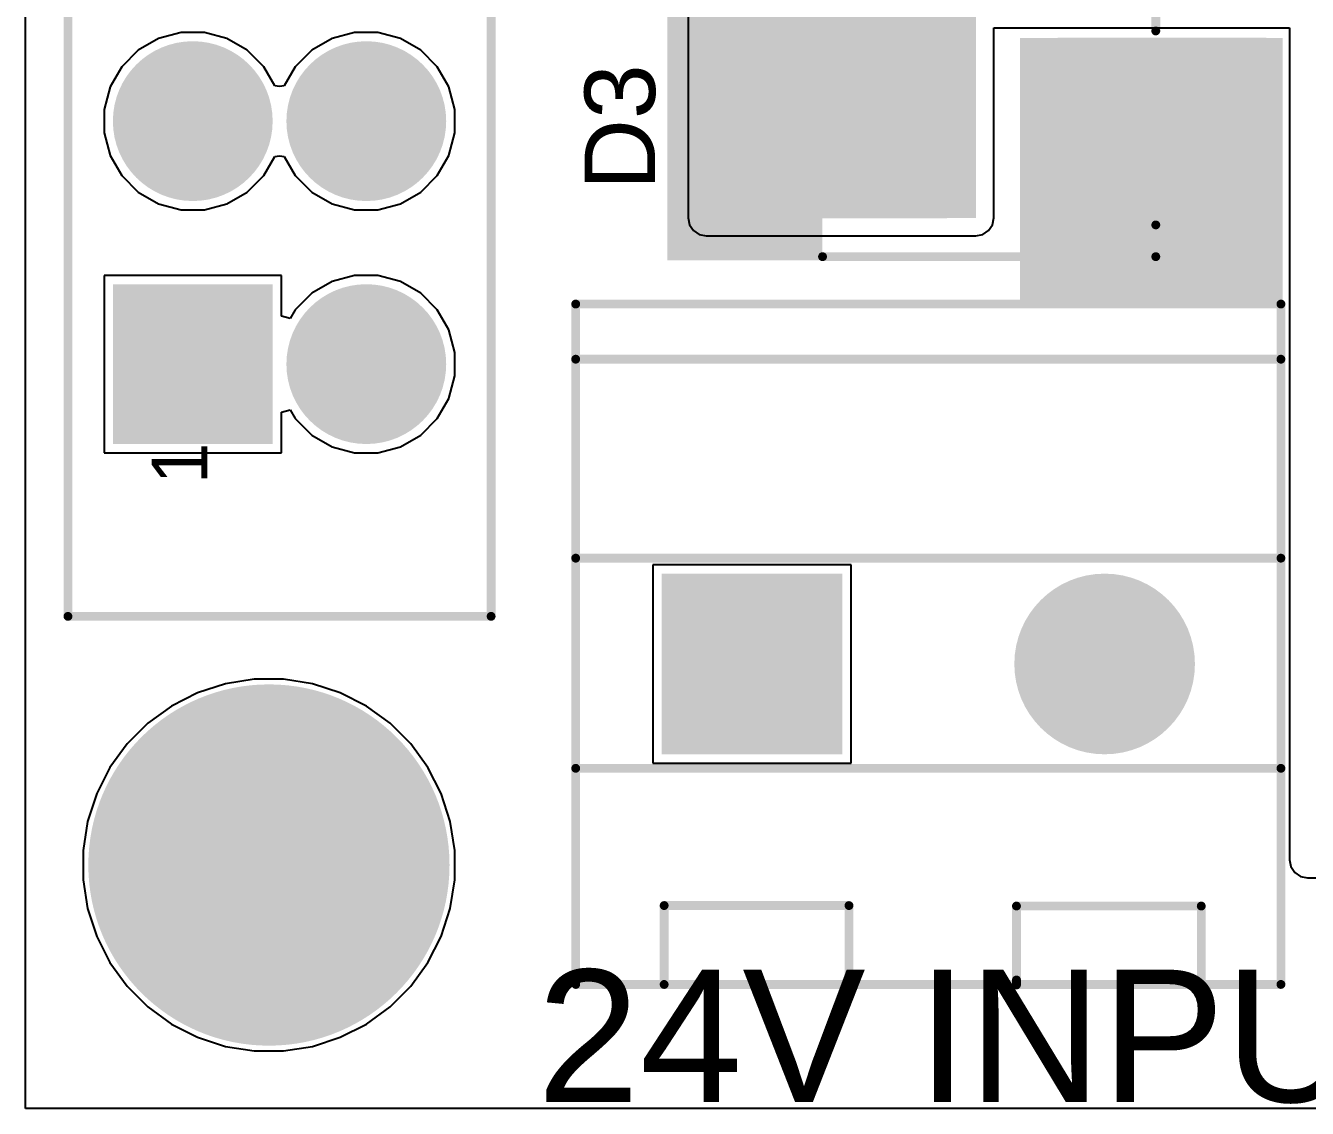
# Model space of a CAD drawing. Header units: millimetres. Extents: x 0 to 5381, y 0 to 5431.
# Drawn here: x 0 to 18.47, y 0 to 15.6 of the extents above; entities that cross this region are included whole.
import ezdxf

# ---------------------------------------------------------------- set-up
doc = ezdxf.new("R2010")
doc.units = ezdxf.units.MM
for name, color, linetype in [('BottomLayer', 5, 'Continuous'), ('BottomSolder', 6, 'Continuous'), ('MultiLayer', 9, 'Continuous'), ('PadHoleLayer', 156, 'Continuous'), ('TopLayer', 1, 'Continuous'), ('TopOverlay', 2, 'Continuous'), ('TopPaste', 8, 'Continuous'), ('TopSolder', 216, 'Continuous'), ('ViaHoleLayer', 16, 'Continuous')]:
    doc.layers.add(name, color=color, linetype=linetype)
doc.styles.add('Arial', font='', dxfattribs={"height": 0.2})
doc.styles.get('Arial').set_extended_font_data('Arial')

# ---------------------------------------------------------------- blocks, each defined once
blk = doc.blocks.new('178_6165_0002_1')
at = {"layer": 'BottomLayer'}
blk.add_hatch(color=5, dxfattribs=at).paths.add_polyline_path([(-7.5, 2.35), (-5.3, 2.35), (-5.3, 0.15), (-7.5, 0.15)])
h = blk.add_hatch(color=5, dxfattribs=at)
edge = h.paths.add_edge_path()
edge.add_arc((-2.9, 1.25), 1.1, 0, 360)
h = blk.add_hatch(color=5, dxfattribs=at)
edge = h.paths.add_edge_path()
edge.add_arc((2.9, 1.25), 1.1, 0, 360)
h = blk.add_hatch(color=5, dxfattribs=at)
edge = h.paths.add_edge_path()
edge.add_arc((6.4, 1.25), 1.1, 0, 360)
h = blk.add_hatch(color=5, dxfattribs=at)
edge = h.paths.add_edge_path()
edge.add_arc((-6.4, -1.25), 1.1, 0, 360)
h = blk.add_hatch(color=5, dxfattribs=at)
edge = h.paths.add_edge_path()
edge.add_arc((-2.9, -1.25), 1.1, 0, 360)
h = blk.add_hatch(color=5, dxfattribs=at)
edge = h.paths.add_edge_path()
edge.add_arc((2.9, -1.25), 1.1, 0, 360)
h = blk.add_hatch(color=5, dxfattribs=at)
edge = h.paths.add_edge_path()
edge.add_arc((6.4, -1.25), 1.1, 0, 360)
at = {"layer": 'BottomSolder'}
blk.add_hatch(color=6, dxfattribs=at).paths.add_polyline_path([(-7.551, 2.401), (-5.249, 2.401), (-5.249, 0.099), (-7.551, 0.099)])
h = blk.add_hatch(color=6, dxfattribs=at)
edge = h.paths.add_edge_path()
edge.add_arc((-2.9, 1.25), 1.151, 0, 360)
h = blk.add_hatch(color=6, dxfattribs=at)
edge = h.paths.add_edge_path()
edge.add_arc((2.9, 1.25), 1.151, 0, 360)
h = blk.add_hatch(color=6, dxfattribs=at)
edge = h.paths.add_edge_path()
edge.add_arc((6.4, 1.25), 1.151, 0, 360)
h = blk.add_hatch(color=6, dxfattribs=at)
edge = h.paths.add_edge_path()
edge.add_arc((0, 0), 0.102, 0, 360)
h = blk.add_hatch(color=6, dxfattribs=at)
edge = h.paths.add_edge_path()
edge.add_arc((-6.4, -1.25), 1.151, 0, 360)
h = blk.add_hatch(color=6, dxfattribs=at)
edge = h.paths.add_edge_path()
edge.add_arc((-2.9, -1.25), 1.151, 0, 360)
h = blk.add_hatch(color=6, dxfattribs=at)
edge = h.paths.add_edge_path()
edge.add_arc((2.9, -1.25), 1.151, 0, 360)
h = blk.add_hatch(color=6, dxfattribs=at)
edge = h.paths.add_edge_path()
edge.add_arc((6.4, -1.25), 1.151, 0, 360)
at = {"layer": 'MultiLayer'}
blk.add_hatch(color=9, dxfattribs=at).paths.add_polyline_path([(-7.5, 2.35), (-5.3, 2.35), (-5.3, 0.15), (-7.5, 0.15)])
h = blk.add_hatch(color=9, dxfattribs=at)
edge = h.paths.add_edge_path()
edge.add_arc((-2.9, 1.25), 1.1, 0, 360)
h = blk.add_hatch(color=9, dxfattribs=at)
edge = h.paths.add_edge_path()
edge.add_arc((2.9, 1.25), 1.1, 0, 360)
h = blk.add_hatch(color=9, dxfattribs=at)
edge = h.paths.add_edge_path()
edge.add_arc((6.4, 1.25), 1.1, 0, 360)
h = blk.add_hatch(color=9, dxfattribs=at)
edge = h.paths.add_edge_path()
edge.add_arc((-6.4, -1.25), 1.1, 0, 360)
h = blk.add_hatch(color=9, dxfattribs=at)
edge = h.paths.add_edge_path()
edge.add_arc((-2.9, -1.25), 1.1, 0, 360)
h = blk.add_hatch(color=9, dxfattribs=at)
edge = h.paths.add_edge_path()
edge.add_arc((2.9, -1.25), 1.1, 0, 360)
h = blk.add_hatch(color=9, dxfattribs=at)
edge = h.paths.add_edge_path()
edge.add_arc((6.4, -1.25), 1.1, 0, 360)
at = {"layer": 'PadHoleLayer'}
h = blk.add_hatch(color=156, dxfattribs=at)
edge = h.paths.add_edge_path()
edge.add_arc((-6.4, 1.25), 0.75, 0, 360)
h = blk.add_hatch(color=156, dxfattribs=at)
edge = h.paths.add_edge_path()
edge.add_arc((-2.9, 1.25), 0.75, 0, 360)
h = blk.add_hatch(color=156, dxfattribs=at)
edge = h.paths.add_edge_path()
edge.add_arc((2.9, 1.25), 0.75, 0, 360)
h = blk.add_hatch(color=156, dxfattribs=at)
edge = h.paths.add_edge_path()
edge.add_arc((6.4, 1.25), 0.75, 0, 360)
h = blk.add_hatch(color=156, dxfattribs=at)
edge = h.paths.add_edge_path()
edge.add_arc((0, 0), 1.25, 0, 360)
h = blk.add_hatch(color=156, dxfattribs=at)
edge = h.paths.add_edge_path()
edge.add_arc((-6.4, -1.25), 0.75, 0, 360)
h = blk.add_hatch(color=156, dxfattribs=at)
edge = h.paths.add_edge_path()
edge.add_arc((-2.9, -1.25), 0.75, 0, 360)
h = blk.add_hatch(color=156, dxfattribs=at)
edge = h.paths.add_edge_path()
edge.add_arc((2.9, -1.25), 0.75, 0, 360)
h = blk.add_hatch(color=156, dxfattribs=at)
edge = h.paths.add_edge_path()
edge.add_arc((6.4, -1.25), 0.75, 0, 360)
at = {"layer": 'TopLayer'}
blk.add_hatch(color=1, dxfattribs=at).paths.add_polyline_path([(-7.5, 2.35), (-5.3, 2.35), (-5.3, 0.15), (-7.5, 0.15)])
h = blk.add_hatch(color=1, dxfattribs=at)
edge = h.paths.add_edge_path()
edge.add_arc((-2.9, 1.25), 1.1, 0, 360)
h = blk.add_hatch(color=1, dxfattribs=at)
edge = h.paths.add_edge_path()
edge.add_arc((2.9, 1.25), 1.1, 0, 360)
h = blk.add_hatch(color=1, dxfattribs=at)
edge = h.paths.add_edge_path()
edge.add_arc((6.4, 1.25), 1.1, 0, 360)
h = blk.add_hatch(color=1, dxfattribs=at)
edge = h.paths.add_edge_path()
edge.add_arc((-6.4, -1.25), 1.1, 0, 360)
h = blk.add_hatch(color=1, dxfattribs=at)
edge = h.paths.add_edge_path()
edge.add_arc((-2.9, -1.25), 1.1, 0, 360)
h = blk.add_hatch(color=1, dxfattribs=at)
edge = h.paths.add_edge_path()
edge.add_arc((2.9, -1.25), 1.1, 0, 360)
h = blk.add_hatch(color=1, dxfattribs=at)
edge = h.paths.add_edge_path()
edge.add_arc((6.4, -1.25), 1.1, 0, 360)
at = {"layer": 'TopSolder'}
blk.add_hatch(color=216, dxfattribs=at).paths.add_polyline_path([(-7.551, 2.401), (-5.249, 2.401), (-5.249, 0.099), (-7.551, 0.099)])
h = blk.add_hatch(color=216, dxfattribs=at)
edge = h.paths.add_edge_path()
edge.add_arc((-2.9, 1.25), 1.151, 0, 360)
h = blk.add_hatch(color=216, dxfattribs=at)
edge = h.paths.add_edge_path()
edge.add_arc((2.9, 1.25), 1.151, 0, 360)
h = blk.add_hatch(color=216, dxfattribs=at)
edge = h.paths.add_edge_path()
edge.add_arc((6.4, 1.25), 1.151, 0, 360)
h = blk.add_hatch(color=216, dxfattribs=at)
edge = h.paths.add_edge_path()
edge.add_arc((0, 0), 0.102, 0, 360)
h = blk.add_hatch(color=216, dxfattribs=at)
edge = h.paths.add_edge_path()
edge.add_arc((-6.4, -1.25), 1.151, 0, 360)
h = blk.add_hatch(color=216, dxfattribs=at)
edge = h.paths.add_edge_path()
edge.add_arc((-2.9, -1.25), 1.151, 0, 360)
h = blk.add_hatch(color=216, dxfattribs=at)
edge = h.paths.add_edge_path()
edge.add_arc((2.9, -1.25), 1.151, 0, 360)
h = blk.add_hatch(color=216, dxfattribs=at)
edge = h.paths.add_edge_path()
edge.add_arc((6.4, -1.25), 1.151, 0, 360)
at = {"layer": 'TopOverlay', "const_width": 0.127}
for points in [[(-10.033, 3.048), (10.033, 3.048)], [(-10.033, 3.048), (-10.033, -3.048)], [(10.033, 3.048), (10.033, -3.048)], [(-10.033, -3.048), (10.033, -3.048)]]:
    blk.add_lwpolyline(points, dxfattribs=at)
at = {"layer": 'TopOverlay', "const_width": 0.0635}
for points in [[(-10.065, 3.048, 1), (-10.001, 3.048, 1)], [(-10.065, 3.048, 1), (-10.001, 3.048, 1)], [(10.001, 3.048, 1), (10.065, 3.048, 1)], [(10.001, 3.048, 1), (10.065, 3.048, 1)], [(-10.065, -3.048, 1), (-10.001, -3.048, 1)], [(-10.065, -3.048, 1), (-10.001, -3.048, 1)], [(10.001, -3.048, 1), (10.065, -3.048, 1)], [(10.001, -3.048, 1), (10.065, -3.048, 1)]]:
    blk.add_lwpolyline(points, format="xyb", close=True, dxfattribs=at)
at = {"layer": 'TopOverlay'}
blk.add_text('1', height=0.8, dxfattribs=at).set_placement((-8.128, 1.041))
blk = doc.blocks.new('1715721_46')
at = {"layer": 'BottomLayer'}
blk.add_hatch(color=5, dxfattribs=at).paths.add_polyline_path([(-3.79, 1.25), (-1.29, 1.25), (-1.29, -1.25), (-3.79, -1.25)])
h = blk.add_hatch(color=5, dxfattribs=at)
edge = h.paths.add_edge_path()
edge.add_arc((2.54, 0), 1.25, 0, 360)
at = {"layer": 'BottomSolder'}
blk.add_hatch(color=6, dxfattribs=at).paths.add_polyline_path([(-3.841, 1.301), (-1.239, 1.301), (-1.239, -1.301), (-3.841, -1.301)])
h = blk.add_hatch(color=6, dxfattribs=at)
edge = h.paths.add_edge_path()
edge.add_arc((2.54, 0), 1.301, 0, 360)
at = {"layer": 'MultiLayer'}
blk.add_hatch(color=9, dxfattribs=at).paths.add_polyline_path([(-3.79, 1.25), (-1.29, 1.25), (-1.29, -1.25), (-3.79, -1.25)])
h = blk.add_hatch(color=9, dxfattribs=at)
edge = h.paths.add_edge_path()
edge.add_arc((2.54, 0), 1.25, 0, 360)
at = {"layer": 'PadHoleLayer'}
h = blk.add_hatch(color=156, dxfattribs=at)
edge = h.paths.add_edge_path()
edge.add_arc((-2.54, 0), 0.7, 0, 360)
h = blk.add_hatch(color=156, dxfattribs=at)
edge = h.paths.add_edge_path()
edge.add_arc((2.54, 0), 0.7, 0, 360)
at = {"layer": 'TopLayer'}
blk.add_hatch(color=1, dxfattribs=at).paths.add_polyline_path([(-3.79, 1.25), (-1.29, 1.25), (-1.29, -1.25), (-3.79, -1.25)])
h = blk.add_hatch(color=1, dxfattribs=at)
edge = h.paths.add_edge_path()
edge.add_arc((2.54, 0), 1.25, 0, 360)
at = {"layer": 'TopSolder'}
blk.add_hatch(color=216, dxfattribs=at).paths.add_polyline_path([(-3.841, 1.301), (-1.239, 1.301), (-1.239, -1.301), (-3.841, -1.301)])
h = blk.add_hatch(color=216, dxfattribs=at)
edge = h.paths.add_edge_path()
edge.add_arc((2.54, 0), 1.301, 0, 360)
at = {"layer": 'TopOverlay', "const_width": 0.127}
for points in [[(-5.08, 5.184), (5.08, 5.184)], [(-5.08, -4.616), (-5.08, 5.184)], [(5.08, -4.616), (5.08, 5.184)], [(-5.08, 4.39), (5.08, 4.39)], [(-5.08, 1.524), (5.08, 1.524)], [(-5.08, -1.503), (5.08, -1.503)], [(-3.806, -4.616), (-3.806, -3.48)], [(-3.806, -3.48), (-1.143, -3.48)], [(-1.143, -4.616), (-1.143, -3.48)], [(1.27, -4.552), (1.27, -3.487)], [(1.27, -3.487), (3.932, -3.487)], [(3.932, -4.623), (3.932, -3.487)], [(-5.08, -4.616), (5.08, -4.616)], [(1.27, -4.623), (1.27, -4.552)]]:
    blk.add_lwpolyline(points, dxfattribs=at)
at = {"layer": 'TopOverlay', "const_width": 0.0635}
for points in [[(-5.112, 5.184, 1), (-5.048, 5.184, 1)], [(-5.112, 5.184, 1), (-5.048, 5.184, 1)], [(5.048, 5.184, 1), (5.112, 5.184, 1)], [(5.048, 5.184, 1), (5.112, 5.184, 1)], [(-5.112, 4.39, 1), (-5.048, 4.39, 1)], [(5.048, 4.39, 1), (5.112, 4.39, 1)], [(-5.112, 1.524, 1), (-5.048, 1.524, 1)], [(5.048, 1.524, 1), (5.112, 1.524, 1)], [(-5.112, -1.503, 1), (-5.048, -1.503, 1)], [(5.048, -1.503, 1), (5.112, -1.503, 1)], [(-3.838, -3.48, 1), (-3.774, -3.48, 1)], [(-3.838, -3.48, 1), (-3.774, -3.48, 1)], [(-1.175, -3.48, 1), (-1.111, -3.48, 1)], [(-1.175, -3.48, 1), (-1.111, -3.48, 1)], [(1.238, -3.487, 1), (1.302, -3.487, 1)], [(1.238, -3.487, 1), (1.302, -3.487, 1)], [(3.9, -3.487, 1), (3.964, -3.487, 1)], [(3.9, -3.487, 1), (3.964, -3.487, 1)], [(-5.112, -4.616, 1), (-5.048, -4.616, 1)], [(-5.112, -4.616, 1), (-5.048, -4.616, 1)], [(-3.838, -4.616, 1), (-3.774, -4.616, 1)], [(-1.175, -4.616, 1), (-1.111, -4.616, 1)], [(1.238, -4.552, 1), (1.302, -4.552, 1)], [(1.238, -4.552, 1), (1.302, -4.552, 1)], [(1.238, -4.623, 1), (1.302, -4.623, 1)], [(3.9, -4.623, 1), (3.964, -4.623, 1)], [(5.048, -4.616, 1), (5.112, -4.616, 1)], [(5.048, -4.616, 1), (5.112, -4.616, 1)]]:
    blk.add_lwpolyline(points, format="xyb", close=True, dxfattribs=at)
blk = doc.blocks.new('SMB__49')
at = {"layer": 'TopLayer'}
for points in [[(-3.7, -1.2), (-3.7, 1.2), (-0.9, 1.2), (-0.9, -1.2)], [(0.9, -1.2), (0.9, 1.2), (3.7, 1.2), (3.7, -1.2)]]:
    blk.add_hatch(color=1, dxfattribs=at).paths.add_polyline_path(points)
at = {"layer": 'TopOverlay'}
for points in [[(2.592, 1.245), (4.827, 1.245), (4.827, 1.905), (2.592, 1.905)], [(3.735, -1.651), (4.827, -1.651), (4.827, 1.346), (3.735, 1.346)], [(2.592, -1.905), (4.827, -1.905), (4.827, -1.245), (2.592, -1.245)]]:
    blk.add_hatch(color=2, dxfattribs=at).paths.add_polyline_path(points)
at = {"layer": 'TopPaste'}
for points in [[(-3.7, -1.2), (-3.7, 1.2), (-0.9, 1.2), (-0.9, -1.2)], [(0.9, -1.2), (0.9, 1.2), (3.7, 1.2), (3.7, -1.2)]]:
    blk.add_hatch(color=8, dxfattribs=at).paths.add_polyline_path(points)
at = {"layer": 'TopSolder'}
for points in [[(-3.802, -1.302), (-3.802, 1.302), (-0.798, 1.302), (-0.798, -1.302)], [(0.798, -1.302), (0.798, 1.302), (3.802, 1.302), (3.802, -1.302)]]:
    blk.add_hatch(color=216, dxfattribs=at).paths.add_polyline_path(points)
at = {"layer": 'TopOverlay', "const_width": 0.127}
for points in [[(-2.21, 1.854), (-2.21, 1.397)], [(2.591, 1.854), (-2.21, 1.854)], [(-2.21, -1.397), (-2.21, -1.854)], [(2.591, -1.854), (-2.21, -1.854)]]:
    blk.add_lwpolyline(points, dxfattribs=at)
at = {"layer": 'TopOverlay', "const_width": 0.0635}
for points in [[(-2.242, 1.854, 1), (-2.178, 1.854, 1)], [(-2.242, 1.854, 1), (-2.178, 1.854, 1)], [(2.559, 1.854, 1), (2.623, 1.854, 1)], [(-2.242, 1.397, 1), (-2.178, 1.397, 1)], [(-2.242, -1.397, 1), (-2.178, -1.397, 1)], [(-2.242, -1.854, 1), (-2.178, -1.854, 1)], [(-2.242, -1.854, 1), (-2.178, -1.854, 1)], [(2.559, -1.854, 1), (2.623, -1.854, 1)]]:
    blk.add_lwpolyline(points, format="xyb", close=True, dxfattribs=at)

msp = doc.modelspace()

# ---------------------------------------------------------------- hatches: boundary and pattern name
at = {"layer": 'BottomLayer'}
h = msp.add_hatch(color=5, dxfattribs=at)
edge = h.paths.add_edge_path()
edge.add_arc((15.281, 12.141), 0.3, 0, 360)
h = msp.add_hatch(color=5, dxfattribs=at)
edge = h.paths.add_edge_path()
edge.add_arc((16.378, 12.141), 0.3, 0, 360)
h = msp.add_hatch(color=5, dxfattribs=at)
edge = h.paths.add_edge_path()
edge.add_arc((17.501, 12.141), 0.3, 0, 360)
h = msp.add_hatch(color=5, dxfattribs=at)
edge = h.paths.add_edge_path()
edge.add_arc((3.505, 3.505), 2.5, 0, 360)
at = {"layer": 'BottomSolder'}
h = msp.add_hatch(color=6, dxfattribs=at)
edge = h.paths.add_edge_path()
edge.add_arc((15.281, 12.141), 0.15, 0, 360)
h = msp.add_hatch(color=6, dxfattribs=at)
edge = h.paths.add_edge_path()
edge.add_arc((16.378, 12.141), 0.15, 0, 360)
h = msp.add_hatch(color=6, dxfattribs=at)
edge = h.paths.add_edge_path()
edge.add_arc((17.501, 12.141), 0.15, 0, 360)
h = msp.add_hatch(color=6, dxfattribs=at)
edge = h.paths.add_edge_path()
edge.add_arc((3.505, 3.505), 2.602, 0, 360)
at = {"layer": 'MultiLayer'}
h = msp.add_hatch(color=9, dxfattribs=at)
edge = h.paths.add_edge_path()
edge.add_arc((3.505, 3.505), 2.5, 0, 360)
at = {"layer": 'PadHoleLayer'}
h = msp.add_hatch(color=156, dxfattribs=at)
edge = h.paths.add_edge_path()
edge.add_arc((3.505, 3.505), 1.75, 0, 360)
at = {"layer": 'TopLayer'}
for points in [[(13.691, 21.133), (9.804, 21.133), (9.804, 12.827), (13.691, 12.827)], [(14.326, 11.582), (18.11, 11.582), (18.11, 15.418), (14.326, 15.418)]]:
    msp.add_hatch(color=1, dxfattribs=at).paths.add_polyline_path(points)
h = msp.add_hatch(color=1, dxfattribs=at)
edge = h.paths.add_edge_path()
edge.add_arc((15.281, 12.141), 0.3, 0, 360)
h = msp.add_hatch(color=1, dxfattribs=at)
edge = h.paths.add_edge_path()
edge.add_arc((16.378, 12.141), 0.3, 0, 360)
h = msp.add_hatch(color=1, dxfattribs=at)
edge = h.paths.add_edge_path()
edge.add_arc((17.501, 12.141), 0.3, 0, 360)
h = msp.add_hatch(color=1, dxfattribs=at)
edge = h.paths.add_edge_path()
edge.add_arc((3.505, 3.505), 2.5, 0, 360)
at = {"layer": 'TopSolder'}
h = msp.add_hatch(color=216, dxfattribs=at)
edge = h.paths.add_edge_path()
edge.add_arc((15.281, 12.141), 0.15, 0, 360)
h = msp.add_hatch(color=216, dxfattribs=at)
edge = h.paths.add_edge_path()
edge.add_arc((16.378, 12.141), 0.15, 0, 360)
h = msp.add_hatch(color=216, dxfattribs=at)
edge = h.paths.add_edge_path()
edge.add_arc((17.501, 12.141), 0.15, 0, 360)
h = msp.add_hatch(color=216, dxfattribs=at)
edge = h.paths.add_edge_path()
edge.add_arc((3.505, 3.505), 2.602, 0, 360)
at = {"layer": 'ViaHoleLayer'}
h = msp.add_hatch(color=16, dxfattribs=at)
edge = h.paths.add_edge_path()
edge.add_arc((15.281, 12.141), 0.15, 0, 360)
h = msp.add_hatch(color=16, dxfattribs=at)
edge = h.paths.add_edge_path()
edge.add_arc((16.378, 12.141), 0.15, 0, 360)
h = msp.add_hatch(color=16, dxfattribs=at)
edge = h.paths.add_edge_path()
edge.add_arc((17.501, 12.141), 0.15, 0, 360)

# ---------------------------------------------------------------- linework, layer by layer
at = {"layer": 'BottomLayer'}
for p, q in [((0, 0), (0, 77.394)), ((1.914, 15.41), (1.623, 15.242)), ((2.239, 15.497), (1.914, 15.41)), ((2.576, 15.497), (2.239, 15.497)), ((2.901, 15.41), (2.576, 15.497)), ((3.192, 15.242), (2.901, 15.41)), ((4.414, 15.41), (4.123, 15.242)), ((4.739, 15.497), (4.414, 15.41)), ((5.076, 15.497), (4.739, 15.497)), ((5.401, 15.41), (5.076, 15.497)), ((5.692, 15.242), (5.401, 15.41)), ((1.623, 15.242), (1.385, 15.004)), ((3.43, 15.004), (3.192, 15.242)), ((4.123, 15.242), (3.885, 15.004)), ((5.93, 15.004), (5.692, 15.242)), ((1.385, 15.004), (1.217, 14.713)), ((3.59, 14.728), (3.43, 15.004)), ((3.885, 15.004), (3.726, 14.728)), ((6.098, 14.713), (5.93, 15.004)), ((1.217, 14.713), (1.13, 14.388)), ((3.658, 14.719), (3.59, 14.728)), ((3.726, 14.728), (3.658, 14.719)), ((6.185, 14.388), (6.098, 14.713)), ((1.13, 14.388), (1.13, 14.051)), ((6.185, 14.051), (6.185, 14.388)), ((1.13, 14.051), (1.217, 13.726)), ((6.098, 13.726), (6.185, 14.051)), ((1.217, 13.726), (1.385, 13.435)), ((3.43, 13.435), (3.59, 13.711)), ((3.59, 13.711), (3.658, 13.72)), ((3.658, 13.72), (3.726, 13.711)), ((3.726, 13.711), (3.885, 13.435)), ((5.93, 13.435), (6.098, 13.726)), ((1.385, 13.435), (1.623, 13.197)), ((3.192, 13.197), (3.43, 13.435)), ((3.885, 13.435), (4.123, 13.197)), ((5.692, 13.197), (5.93, 13.435)), ((1.623, 13.197), (1.914, 13.029)), ((2.901, 13.029), (3.192, 13.197)), ((4.123, 13.197), (4.414, 13.029)), ((5.401, 13.029), (5.692, 13.197)), ((1.914, 13.029), (2.239, 12.942)), ((2.239, 12.942), (2.576, 12.942)), ((2.576, 12.942), (2.901, 13.029)), ((4.414, 13.029), (4.739, 12.942)), ((4.739, 12.942), (5.076, 12.942)), ((5.076, 12.942), (5.401, 13.029)), ((3.685, 11.997), (1.13, 11.997)), ((1.13, 11.997), (1.13, 9.442)), ((3.685, 11.412), (3.685, 11.997)), ((4.414, 11.91), (4.123, 11.742)), ((4.739, 11.997), (4.414, 11.91)), ((5.076, 11.997), (4.739, 11.997)), ((5.401, 11.91), (5.076, 11.997)), ((5.692, 11.742), (5.401, 11.91)), ((4.123, 11.742), (3.885, 11.504)), ((5.93, 11.504), (5.692, 11.742)), ((3.885, 11.504), (3.812, 11.378)), ((6.098, 11.213), (5.93, 11.504)), ((3.812, 11.378), (3.685, 11.412)), ((6.185, 10.888), (6.098, 11.213)), ((6.185, 10.551), (6.185, 10.888)), ((6.098, 10.226), (6.185, 10.551)), ((5.93, 9.935), (6.098, 10.226)), ((3.685, 10.027), (3.812, 10.061)), ((3.685, 9.442), (3.685, 10.027)), ((3.812, 10.061), (3.885, 9.935)), ((3.885, 9.935), (4.123, 9.697)), ((5.692, 9.697), (5.93, 9.935)), ((4.123, 9.697), (4.414, 9.529)), ((5.401, 9.529), (5.692, 9.697)), ((1.13, 9.442), (3.685, 9.442)), ((4.414, 9.529), (4.739, 9.442)), ((4.739, 9.442), (5.076, 9.442)), ((5.076, 9.442), (5.401, 9.529)), ((11.893, 7.829), (9.037, 7.829)), ((9.037, 7.829), (9.037, 4.973)), ((11.893, 4.973), (11.893, 7.829)), ((2.878, 6.117), (2.477, 5.987)), ((3.294, 6.183), (2.878, 6.117)), ((3.716, 6.183), (3.294, 6.183)), ((4.132, 6.117), (3.716, 6.183)), ((4.533, 5.987), (4.132, 6.117)), ((2.477, 5.987), (2.102, 5.795)), ((4.909, 5.795), (4.533, 5.987)), ((2.102, 5.795), (1.761, 5.548)), ((5.25, 5.548), (4.909, 5.795)), ((1.761, 5.548), (1.463, 5.25)), ((5.548, 5.25), (5.25, 5.548)), ((1.463, 5.25), (1.215, 4.909)), ((5.795, 4.909), (5.548, 5.25)), ((1.215, 4.909), (1.024, 4.533)), ((5.987, 4.533), (5.795, 4.909)), ((9.037, 4.973), (11.893, 4.973)), ((1.024, 4.533), (0.893, 4.132)), ((6.117, 4.132), (5.987, 4.533)), ((0.893, 4.132), (0.827, 3.716)), ((6.183, 3.716), (6.117, 4.132)), ((0.827, 3.716), (0.827, 3.294)), ((6.183, 3.294), (6.183, 3.716)), ((0.827, 3.294), (0.893, 2.878)), ((6.117, 2.878), (6.183, 3.294)), ((0.893, 2.878), (1.024, 2.477)), ((5.987, 2.477), (6.117, 2.878)), ((1.024, 2.477), (1.215, 2.102)), ((5.795, 2.102), (5.987, 2.477)), ((1.215, 2.102), (1.463, 1.761)), ((5.548, 1.761), (5.795, 2.102)), ((1.463, 1.761), (1.761, 1.463)), ((5.25, 1.463), (5.548, 1.761)), ((1.761, 1.463), (2.102, 1.215)), ((4.909, 1.215), (5.25, 1.463)), ((2.102, 1.215), (2.477, 1.024)), ((4.533, 1.024), (4.909, 1.215)), ((2.477, 1.024), (2.878, 0.893)), ((4.132, 0.893), (4.533, 1.024)), ((2.878, 0.893), (3.294, 0.827)), ((3.294, 0.827), (3.716, 0.827)), ((3.716, 0.827), (4.132, 0.893)), ((86.081, 0), (0, 0))]:
    msp.add_line(p, q, dxfattribs=at)
at = {"layer": 'TopLayer'}
for p, q in [((0, 0), (0, 77.394)), ((9.545, 15.824), (9.545, 12.827)), ((13.95, 12.827), (13.95, 15.565)), ((13.95, 15.565), (18.207, 15.565)), ((18.207, 15.565), (18.207, 3.581)), ((1.914, 15.41), (1.623, 15.242)), ((2.239, 15.497), (1.914, 15.41)), ((2.576, 15.497), (2.239, 15.497)), ((2.901, 15.41), (2.576, 15.497)), ((3.192, 15.242), (2.901, 15.41)), ((4.414, 15.41), (4.123, 15.242)), ((4.739, 15.497), (4.414, 15.41)), ((5.076, 15.497), (4.739, 15.497)), ((5.401, 15.41), (5.076, 15.497)), ((5.692, 15.242), (5.401, 15.41)), ((1.623, 15.242), (1.385, 15.004)), ((3.43, 15.004), (3.192, 15.242)), ((4.123, 15.242), (3.885, 15.004)), ((5.93, 15.004), (5.692, 15.242)), ((1.385, 15.004), (1.217, 14.713)), ((3.59, 14.728), (3.43, 15.004)), ((3.885, 15.004), (3.726, 14.728)), ((6.098, 14.713), (5.93, 15.004)), ((1.217, 14.713), (1.13, 14.388)), ((3.658, 14.719), (3.59, 14.728)), ((3.726, 14.728), (3.658, 14.719)), ((6.185, 14.388), (6.098, 14.713)), ((1.13, 14.388), (1.13, 14.051)), ((6.185, 14.051), (6.185, 14.388)), ((1.13, 14.051), (1.217, 13.726)), ((6.098, 13.726), (6.185, 14.051)), ((1.217, 13.726), (1.385, 13.435)), ((3.43, 13.435), (3.59, 13.711)), ((3.59, 13.711), (3.658, 13.72)), ((3.658, 13.72), (3.726, 13.711)), ((3.726, 13.711), (3.885, 13.435)), ((5.93, 13.435), (6.098, 13.726)), ((1.385, 13.435), (1.623, 13.197)), ((3.192, 13.197), (3.43, 13.435)), ((3.885, 13.435), (4.123, 13.197)), ((5.692, 13.197), (5.93, 13.435)), ((1.623, 13.197), (1.914, 13.029)), ((2.901, 13.029), (3.192, 13.197)), ((4.123, 13.197), (4.414, 13.029)), ((5.401, 13.029), (5.692, 13.197)), ((1.914, 13.029), (2.239, 12.942)), ((2.239, 12.942), (2.576, 12.942)), ((2.576, 12.942), (2.901, 13.029)), ((4.414, 13.029), (4.739, 12.942)), ((4.739, 12.942), (5.076, 12.942)), ((5.076, 12.942), (5.401, 13.029)), ((9.545, 12.827), (9.565, 12.728)), ((13.93, 12.728), (13.95, 12.827)), ((9.565, 12.728), (9.621, 12.644)), ((9.621, 12.644), (9.705, 12.588)), ((9.705, 12.588), (9.804, 12.568)), ((9.804, 12.568), (13.691, 12.568)), ((13.691, 12.568), (13.79, 12.588)), ((13.79, 12.588), (13.874, 12.644)), ((13.874, 12.644), (13.93, 12.728)), ((3.685, 11.997), (1.13, 11.997)), ((1.13, 11.997), (1.13, 9.442)), ((3.685, 11.412), (3.685, 11.997)), ((4.414, 11.91), (4.123, 11.742)), ((4.739, 11.997), (4.414, 11.91)), ((5.076, 11.997), (4.739, 11.997)), ((5.401, 11.91), (5.076, 11.997)), ((5.692, 11.742), (5.401, 11.91)), ((4.123, 11.742), (3.885, 11.504)), ((5.93, 11.504), (5.692, 11.742)), ((3.885, 11.504), (3.812, 11.378)), ((6.098, 11.213), (5.93, 11.504)), ((3.812, 11.378), (3.685, 11.412)), ((6.185, 10.888), (6.098, 11.213)), ((6.185, 10.551), (6.185, 10.888)), ((6.098, 10.226), (6.185, 10.551)), ((5.93, 9.935), (6.098, 10.226)), ((3.685, 10.027), (3.812, 10.061)), ((3.685, 9.442), (3.685, 10.027)), ((3.812, 10.061), (3.885, 9.935)), ((3.885, 9.935), (4.123, 9.697)), ((5.692, 9.697), (5.93, 9.935)), ((4.123, 9.697), (4.414, 9.529)), ((5.401, 9.529), (5.692, 9.697)), ((1.13, 9.442), (3.685, 9.442)), ((4.414, 9.529), (4.739, 9.442)), ((4.739, 9.442), (5.076, 9.442)), ((5.076, 9.442), (5.401, 9.529)), ((11.893, 7.829), (9.037, 7.829)), ((9.037, 7.829), (9.037, 4.973)), ((11.893, 4.973), (11.893, 7.829)), ((2.878, 6.117), (2.477, 5.987)), ((3.294, 6.183), (2.878, 6.117)), ((3.716, 6.183), (3.294, 6.183)), ((4.132, 6.117), (3.716, 6.183)), ((4.533, 5.987), (4.132, 6.117)), ((2.477, 5.987), (2.102, 5.795)), ((4.909, 5.795), (4.533, 5.987)), ((2.102, 5.795), (1.761, 5.548)), ((5.25, 5.548), (4.909, 5.795)), ((1.761, 5.548), (1.463, 5.25)), ((5.548, 5.25), (5.25, 5.548)), ((1.463, 5.25), (1.215, 4.909)), ((5.795, 4.909), (5.548, 5.25)), ((1.215, 4.909), (1.024, 4.533)), ((5.987, 4.533), (5.795, 4.909)), ((9.037, 4.973), (11.893, 4.973)), ((1.024, 4.533), (0.893, 4.132)), ((6.117, 4.132), (5.987, 4.533)), ((0.893, 4.132), (0.827, 3.716)), ((6.183, 3.716), (6.117, 4.132)), ((0.827, 3.716), (0.827, 3.294)), ((6.183, 3.294), (6.183, 3.716)), ((18.207, 3.581), (18.227, 3.482)), ((18.227, 3.482), (18.283, 3.398)), ((18.283, 3.398), (18.367, 3.342)), ((18.367, 3.342), (18.466, 3.322)), ((0.827, 3.294), (0.893, 2.878)), ((6.117, 2.878), (6.183, 3.294)), ((18.466, 3.322), (24.149, 3.322)), ((0.893, 2.878), (1.024, 2.477)), ((5.987, 2.477), (6.117, 2.878)), ((1.024, 2.477), (1.215, 2.102)), ((5.795, 2.102), (5.987, 2.477)), ((1.215, 2.102), (1.463, 1.761)), ((5.548, 1.761), (5.795, 2.102)), ((1.463, 1.761), (1.761, 1.463)), ((5.25, 1.463), (5.548, 1.761)), ((1.761, 1.463), (2.102, 1.215)), ((4.909, 1.215), (5.25, 1.463)), ((2.102, 1.215), (2.477, 1.024)), ((4.533, 1.024), (4.909, 1.215)), ((2.477, 1.024), (2.878, 0.893)), ((4.132, 0.893), (4.533, 1.024)), ((2.878, 0.893), (3.294, 0.827)), ((3.294, 0.827), (3.716, 0.827)), ((3.716, 0.827), (4.132, 0.893)), ((86.081, 0), (0, 0))]:
    msp.add_line(p, q, dxfattribs=at)

# ---------------------------------------------------------------- block references
for name, p, rotation in [('178_6165_0002_1', (3.658, 17.12), 90), ('SMB__49', (14.072, 14.122), 180)]:
    msp.add_blockref(name, p, dxfattribs=dict(rotation=rotation))
msp.add_blockref('1715721_46', (13.005, 6.401))

# ---------------------------------------------------------------- texts
at = {"layer": 'TopOverlay', "style": 'Arial'}
for s, height, rotation, p in [('D3', 1.016, 90, (9.068, 13.225)), ('24V INPUT', 1.905, 360, (7.366, 0.092))]:
    msp.add_text(s, height=height, rotation=rotation, dxfattribs=at).set_placement(p)

doc.saveas('drawing.dxf')
